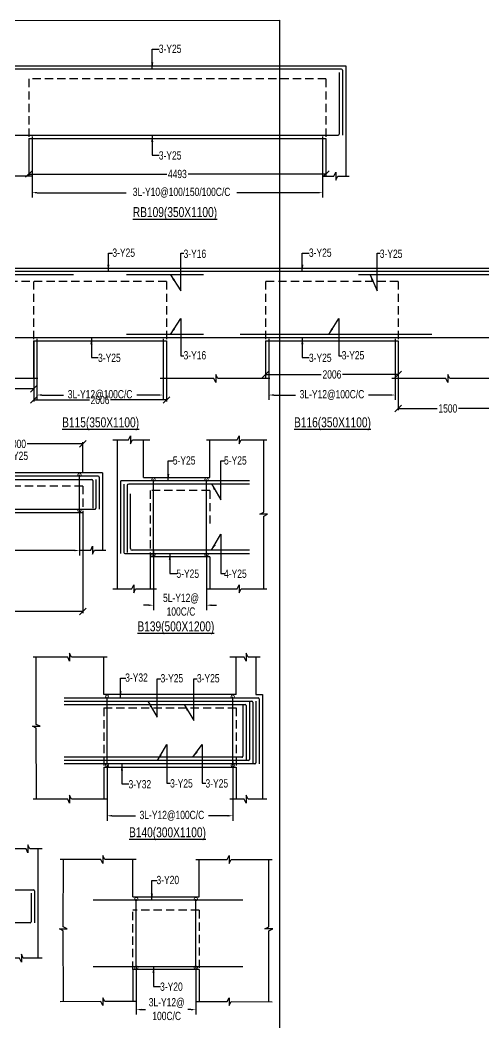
# Model space of a CAD drawing. Header units: millimetres. Extents: x 0 to 31744305, y -21599035 to 0.
# Drawn here: x 31675682 to 31682695, y -21213023 to -21197842 of the extents above; entities that cross this region are included whole.
import ezdxf

# ---------------------------------------------------------------- set-up
doc = ezdxf.new("R2010")
doc.units = ezdxf.units.MM
doc.header["$LTSCALE"] = 1000
doc.header["$MEASUREMENT"] = 0
doc.header["$PDMODE"] = 3
for name, pattern in [('CONTINOUS', [0]), ('CONTINU', [0]), ('HIDDEN', [0.375, 0.25, -0.125])]:
    doc.linetypes.add(name, pattern=pattern)
for name, color, linetype in [('-S-ARROW', 253, 'Continuous'), ('-S-MISC', 8, 'Continuous'), ('-S-STIRUP', 11, 'Continuous'), ('-STR-BEAM', 7, 'CONTINU'), ('-STR-COLUMN', 5, 'HIDDEN'), ('-STR-REINF', 3, 'Continuous'), ('-STR-RF-DIM', 8, 'CONTINOUS'), ('-STR-TEXT', 6, 'Continuous'), ('S-DIM', 7, 'Continuous'), ('SEC TEXT', 9, 'Continuous'), ('SLAB LINE', 254, 'HIDDEN')]:
    doc.layers.add(name, color=color, linetype=linetype)
doc.styles.add('BEAM-LS', font='romans.shx', dxfattribs={"width": 0.8})
doc.styles.add('SOBHA', font='swisscl.ttf')
doc.styles.add('sobha.sed', font='swisscl.ttf')
doc.dimstyles.new('S-50', dxfattribs={"dimscale": 50, "dimtxt": 2.5, "dimasz": 2, "dimexe": 0.5, "dimexo": 0.25, "dimgap": 0.25, "dimtad": 0, "dimdec": 0, "dimrnd": 0.0005, "dimzin": 0, "dimdsep": 46, "dimtxsty": 'sobha.sed', "dimblk": 'OBLIQUE', "dimcen": 0.09, "dimclrd": 8, "dimclre": 8, "dimclrt": 6, "dimadec": 0, "dimazin": 0, "dimtfac": 1, "dimtdec": 0, "dimtofl": 0, "dimtmove": 2, "dimatfit": 3, "dimfxl": 0.18, "dimtolj": 1, "dimtzin": 0, "dimlwd": -1, "dimlwe": -1, "dimarcsym": 0})
doc.dimstyles.new('S-DIM50', dxfattribs={"dimscale": 50, "dimtxt": 2.5, "dimasz": 1.5, "dimexe": 1.5, "dimexo": 1, "dimgap": 0.5, "dimtad": 0, "dimdec": 0, "dimzin": 0, "dimdsep": 46, "dimtxsty": 'SOBHA', "dimcen": 0.09, "dimclrd": 256, "dimclre": 256, "dimclrt": 6, "dimadec": 5, "dimazin": 0, "dimtfac": 1, "dimtdec": 0, "dimtofl": 0, "dimtmove": 0, "dimatfit": 3, "dimfxl": 0.18, "dimtolj": 1, "dimtzin": 0, "dimlwd": -1, "dimlwe": -1, "dimarcsym": 0})
doc.dimstyles.new('STIRUP', dxfattribs={"dimscale": 50, "dimtxt": 2.5, "dimasz": 2.2, "dimexe": 0, "dimexo": 0, "dimgap": 0.5, "dimtad": 0, "dimdec": 0, "dimzin": 0, "dimdsep": 46, "dimtxsty": 'BEAM-LS', "dimblk": 'DOTSMALL', "dimcen": 0.09, "dimclrd": 256, "dimclre": 256, "dimclrt": 256, "dimadec": 5, "dimazin": 0, "dimtfac": 1, "dimtdec": 0, "dimtofl": 0, "dimtmove": 0, "dimatfit": 3, "dimldrblk": 'DOTSMALL', "dimfxl": 0, "dimfxlon": 1, "dimtolj": 1, "dimtzin": 0, "dimlwd": -1, "dimlwe": -1, "dimarcsym": 0})

# ---------------------------------------------------------------- blocks, each defined once
blk = doc.blocks.new('*D195')
at = {"layer": '-STR-RF-DIM', "transparency": 16777216}
for p, q in [((31669179, -21205265), (31669179, -21205946)), ((31676580, -21205265), (31676580, -21205946)), ((31669254, -21205871), (31671994, -21205871)), ((31676505, -21205871), (31673667, -21205871))]:
    blk.add_line(p, q, dxfattribs=at)
for points in [[(31669254, -21205859), (31669254, -21205884), (31669179, -21205871)], [(31676505, -21205859), (31676505, -21205884), (31676580, -21205871)]]:
    blk.add_solid(points, dxfattribs=at)
at = {"layer": 'Defpoints', "color": 0, "transparency": 16777216}
for p in [(31669179, -21205265, 0), (31676580, -21205265, 0), (31676580, -21205871)]:
    blk.add_point(p, dxfattribs=at)
at = {"layer": '-STR-RF-DIM', "color": 6, "transparency": 16777216, "insert": (31672831, -21205871), "char_height": 125, "attachment_point": 5, "style": 'SOBHA'}
blk.add_mtext('\\A1;4L-Y10@100/125/100C/C', dxfattribs=at)
blk = doc.blocks.new('_DotSmall')
at = {"color": 0, "linetype": 'ByBlock', "const_width": 0.5}
blk.add_lwpolyline([(-0.0625, 0, 1), (0.0625, 0, 1)], format="xyb", close=True, dxfattribs=at)
blk = doc.blocks.new('*D197')
at = {"layer": '-S-STIRUP', "ltscale": 100, "transparency": 16777216}
blk.add_line((31676580, -21205265), (31676580, -21204728), dxfattribs=at)
at = {"layer": 'Defpoints', "color": 0, "linetype": 'CONTINU', "ltscale": 100, "transparency": 16777216}
for p in [(31676580, -21204728), (31676580, -21204728), (31676580, -21205265, 0)]:
    blk.add_point(p, dxfattribs=at)
at = {"layer": '-S-STIRUP', "linetype": 'CONTINU', "ltscale": 100, "transparency": 16777216, "xscale": 100, "yscale": 100, "zscale": 100}
for p, rotation in [((31676580, -21204728), 90), ((31676580, -21205265), 270)]:
    blk.add_blockref('_DotSmall', p, dxfattribs=dict(at, rotation=rotation))
blk = doc.blocks.new('*D231')
at = {"layer": '-STR-RF-DIM', "transparency": 16777216}
for p, q in [((31677699, -21205878), (31677699, -21206774)), ((31678500, -21205935), (31678500, -21206774)), ((31677624, -21206699), (31677549, -21206699)), ((31678575, -21206699), (31678650, -21206699))]:
    blk.add_line(p, q, dxfattribs=at)
for points in [[(31677624, -21206687), (31677624, -21206712), (31677699, -21206699)], [(31678575, -21206687), (31678575, -21206712), (31678500, -21206699)]]:
    blk.add_solid(points, dxfattribs=at)
at = {"layer": 'Defpoints', "color": 0, "transparency": 16777216}
for p in [(31677699, -21205878, 178587), (31678500, -21205935, 178587), (31678500, -21206699)]:
    blk.add_point(p, dxfattribs=at)
at = {"layer": '-STR-RF-DIM', "color": 6, "transparency": 16777216, "char_height": 125, "attachment_point": 5, "style": 'SOBHA'}
for s, insert in [('\\A1;5L-Y12@', (31678115, -21206600)), ('\\A1;100C/C', (31678115, -21206796))]:
    blk.add_mtext(s, dxfattribs=dict(at, insert=insert))
blk = doc.blocks.new('*D232')
at = {"layer": '-S-STIRUP', "ltscale": 100, "transparency": 16777216}
blk.add_line((31677699, -21205935), (31677699, -21204798), dxfattribs=at)
at = {"layer": 'Defpoints', "color": 0, "linetype": 'CONTINU', "ltscale": 100, "transparency": 16777216}
for p in [(31677699, -21204798), (31677699, -21204798), (31677699, -21205935)]:
    blk.add_point(p, dxfattribs=at)
at = {"layer": '-S-STIRUP', "linetype": 'CONTINU', "ltscale": 100, "transparency": 16777216, "xscale": 100, "yscale": 100, "zscale": 100}
for p, rotation in [((31677699, -21204798), 90), ((31677699, -21205935), 270)]:
    blk.add_blockref('_DotSmall', p, dxfattribs=dict(at, rotation=rotation))
blk = doc.blocks.new('_OBLIQUE')
at = {"color": 0, "linetype": 'ByBlock'}
blk.add_line((-0.5, -0.5), (0.5, 0.5), dxfattribs=at)
blk = doc.blocks.new('*D233')
at = {"layer": '-S-STIRUP', "ltscale": 100, "transparency": 16777216}
blk.add_line((31678500, -21205935), (31678500, -21204798), dxfattribs=at)
at = {"layer": 'Defpoints', "color": 0, "linetype": 'CONTINU', "ltscale": 100, "transparency": 16777216}
for p in [(31678500, -21204798), (31678500, -21204798), (31678500, -21205935)]:
    blk.add_point(p, dxfattribs=at)
at = {"layer": '-S-STIRUP', "linetype": 'CONTINU', "ltscale": 100, "transparency": 16777216, "xscale": 100, "yscale": 100, "zscale": 100}
for p, rotation in [((31678500, -21204798), 90), ((31678500, -21205935), 270)]:
    blk.add_blockref('_DotSmall', p, dxfattribs=dict(at, rotation=rotation))
blk = doc.blocks.new('*D234')
at = {"layer": '-STR-RF-DIM', "transparency": 16777216}
for p, q in [((31678898, -21209065), (31678898, -21209962)), ((31676997, -21209122), (31676997, -21209962)), ((31677072, -21209887), (31677425, -21209887)), ((31678823, -21209887), (31678531, -21209887))]:
    blk.add_line(p, q, dxfattribs=at)
for points in [[(31677072, -21209874), (31677072, -21209899), (31676997, -21209887)], [(31678823, -21209874), (31678823, -21209899), (31678898, -21209887)]]:
    blk.add_solid(points, dxfattribs=at)
at = {"layer": 'Defpoints', "color": 0, "transparency": 16777216}
for p in [(31678898, -21209065, 178587), (31676997, -21209122, 178587), (31676997, -21209887)]:
    blk.add_point(p, dxfattribs=at)
at = {"layer": '-STR-RF-DIM', "color": 6, "transparency": 16777216, "insert": (31677978, -21209887), "char_height": 125, "attachment_point": 5, "style": 'SOBHA'}
blk.add_mtext('\\A1;3L-Y12@100C/C', dxfattribs=at)
blk = doc.blocks.new('*D235')
at = {"layer": '-S-STIRUP', "ltscale": 100, "transparency": 16777216}
blk.add_line((31678898, -21209122), (31678898, -21208085), dxfattribs=at)
at = {"layer": 'Defpoints', "color": 0, "linetype": 'CONTINU', "ltscale": 100, "transparency": 16777216}
for p in [(31678898, -21208085), (31678898, -21208085), (31678898, -21209122)]:
    blk.add_point(p, dxfattribs=at)
at = {"layer": '-S-STIRUP', "linetype": 'CONTINU', "ltscale": 100, "transparency": 16777216, "xscale": 100, "yscale": 100, "zscale": 100}
for p, rotation in [((31678898, -21208085), 90), ((31678898, -21209122), 270)]:
    blk.add_blockref('_DotSmall', p, dxfattribs=dict(at, rotation=rotation))
blk = doc.blocks.new('*D236')
at = {"layer": '-S-STIRUP', "ltscale": 100, "transparency": 16777216}
blk.add_line((31676997, -21209122), (31676997, -21208085), dxfattribs=at)
at = {"layer": 'Defpoints', "color": 0, "linetype": 'CONTINU', "ltscale": 100, "transparency": 16777216}
for p in [(31676997, -21208085), (31676997, -21208085), (31676997, -21209122)]:
    blk.add_point(p, dxfattribs=at)
at = {"layer": '-S-STIRUP', "linetype": 'CONTINU', "ltscale": 100, "transparency": 16777216, "xscale": 100, "yscale": 100, "zscale": 100}
for p, rotation in [((31676997, -21208085), 90), ((31676997, -21209122), 270)]:
    blk.add_blockref('_DotSmall', p, dxfattribs=dict(at, rotation=rotation))
blk = doc.blocks.new('*D247')
at = {"layer": '-STR-RF-DIM', "transparency": 16777216}
for p, q in [((31677439, -21212186), (31677439, -21212896)), ((31678339, -21212186), (31678339, -21212896)), ((31677514, -21212821), (31677578, -21212821)), ((31678264, -21212821), (31678220, -21212821))]:
    blk.add_line(p, q, dxfattribs=at)
for points in [[(31677514, -21212809), (31677514, -21212834), (31677439, -21212821)], [(31678264, -21212809), (31678264, -21212834), (31678339, -21212821)]]:
    blk.add_solid(points, dxfattribs=at)
at = {"layer": 'Defpoints', "color": 0, "transparency": 16777216}
for p in [(31677439, -21212186, 178587), (31678339, -21212186, 178587), (31678339, -21212821)]:
    blk.add_point(p, dxfattribs=at)
at = {"layer": '-STR-RF-DIM', "color": 6, "transparency": 16777216, "char_height": 125, "attachment_point": 5, "style": 'SOBHA'}
for s, insert in [('\\A1;3L-Y12@', (31677899, -21212722)), ('\\A1;100C/C', (31677899, -21212918))]:
    blk.add_mtext(s, dxfattribs=dict(at, insert=insert))
blk = doc.blocks.new('*D248')
at = {"layer": '-S-STIRUP', "ltscale": 100, "transparency": 16777216}
blk.add_line((31678339, -21212186), (31678339, -21211149), dxfattribs=at)
at = {"layer": 'Defpoints', "color": 0, "linetype": 'CONTINU', "ltscale": 100, "transparency": 16777216}
for p in [(31678339, -21211149), (31678339, -21211149), (31678339, -21212186, 0)]:
    blk.add_point(p, dxfattribs=at)
at = {"layer": '-S-STIRUP', "linetype": 'CONTINU', "ltscale": 100, "transparency": 16777216, "xscale": 100, "yscale": 100, "zscale": 100}
for p, rotation in [((31678339, -21211149), 90), ((31678339, -21212186), 270)]:
    blk.add_blockref('_DotSmall', p, dxfattribs=dict(at, rotation=rotation))
blk = doc.blocks.new('*D249')
at = {"layer": '-S-STIRUP', "ltscale": 100, "transparency": 16777216}
blk.add_line((31677439, -21212186), (31677439, -21211149), dxfattribs=at)
at = {"layer": 'Defpoints', "color": 0, "linetype": 'CONTINU', "ltscale": 100, "transparency": 16777216}
for p in [(31677439, -21211149), (31677439, -21211149), (31677439, -21212186, 0)]:
    blk.add_point(p, dxfattribs=at)
at = {"layer": '-S-STIRUP', "linetype": 'CONTINU', "ltscale": 100, "transparency": 16777216, "xscale": 100, "yscale": 100, "zscale": 100}
for p, rotation in [((31677439, -21211149), 90), ((31677439, -21212186), 270)]:
    blk.add_blockref('_DotSmall', p, dxfattribs=dict(at, rotation=rotation))
blk = doc.blocks.new('*D722')
at = {"layer": '-STR-RF-DIM', "transparency": 16777216}
for p, q in [((31372, 1259), (31372, 332)), ((35765, 1259), (35765, 332)), ((31447, 407), (32796, 407)), ((35690, 407), (34468, 407))]:
    blk.add_line(p, q, dxfattribs=at)
for points in [[(31447, 420), (31447, 395), (31372, 407)], [(35690, 420), (35690, 395), (35765, 407)]]:
    blk.add_solid(points, dxfattribs=at)
at = {"layer": 'Defpoints', "color": 0, "transparency": 16777216}
for p in [(31372, 1259, 0), (35765, 1259, 0), (31372, 407)]:
    blk.add_point(p, dxfattribs=at)
at = {"layer": '-STR-RF-DIM', "color": 6, "transparency": 16777216, "insert": (33632, 407), "char_height": 125, "attachment_point": 5, "style": 'SOBHA'}
blk.add_mtext('\\A1;3L-Y10@100/150/100C/C', dxfattribs=at)
blk = doc.blocks.new('*D739')
at = {"layer": '-STR-RF-DIM', "transparency": 16777216}
for p, q in [((24195, 1378), (24195, 452)), ((26103, 1378), (26103, 452)), ((24270, 527), (24595, 527)), ((26028, 527), (25702, 527))]:
    blk.add_line(p, q, dxfattribs=at)
for points in [[(24270, 540), (24270, 515), (24195, 527)], [(26028, 540), (26028, 515), (26103, 527)]]:
    blk.add_solid(points, dxfattribs=at)
at = {"layer": 'Defpoints', "color": 0, "transparency": 16777216}
for p in [(24195, 1378, 0), (26103, 1378, 0), (24195, 527)]:
    blk.add_point(p, dxfattribs=at)
at = {"layer": '-STR-RF-DIM', "color": 6, "transparency": 16777216, "insert": (25149, 527), "char_height": 125, "attachment_point": 5, "style": 'SOBHA'}
blk.add_mtext('\\A1;3L-Y12@100C/C', dxfattribs=at)
blk = doc.blocks.new('*D742')
at = {"layer": '-STR-RF-DIM', "transparency": 16777216}
for p, q in [((27701, 1378), (27701, 452)), ((29609, 1378), (29609, 452)), ((27776, 527), (28101, 527)), ((29534, 527), (29208, 527))]:
    blk.add_line(p, q, dxfattribs=at)
for points in [[(27776, 540), (27776, 515), (27701, 527)], [(29534, 540), (29534, 515), (29609, 527)]]:
    blk.add_solid(points, dxfattribs=at)
at = {"layer": 'Defpoints', "color": 0, "transparency": 16777216}
for p in [(27701, 1378, 0), (29609, 1378, 0), (27701, 527)]:
    blk.add_point(p, dxfattribs=at)
at = {"layer": '-STR-RF-DIM', "color": 6, "transparency": 16777216, "insert": (28655, 527), "char_height": 125, "attachment_point": 5, "style": 'SOBHA'}
blk.add_mtext('\\A1;3L-Y12@100C/C', dxfattribs=at)
blk = doc.blocks.new('*D455')
at = {"color": 8, "transparency": 16777216}
for p, q in [((31674630, -21204783), (31674630, -21204233)), ((31674630, -21204258), (31675469, -21204258)), ((31676630, -21204258), (31675791, -21204258)), ((31676630, -21204683), (31676630, -21204233))]:
    blk.add_line(p, q, dxfattribs=at)
at = {"layer": 'Defpoints', "color": 0, "transparency": 16777216}
for p in [(31676630, -21204258), (31674630, -21204795, 0), (31676630, -21204695, 0)]:
    blk.add_point(p, dxfattribs=at)
at = {"color": 8, "transparency": 16777216, "xscale": 100, "yscale": 100, "zscale": 100, "rotation": 180}
blk.add_blockref('_OBLIQUE', (31674630, -21204258), dxfattribs=at)
at = {"color": 8, "transparency": 16777216, "xscale": 100, "yscale": 100, "zscale": 100}
blk.add_blockref('_OBLIQUE', (31676630, -21204258), dxfattribs=at)
at = {"color": 6, "transparency": 16777216, "insert": (31675630, -21204258), "char_height": 125, "attachment_point": 5, "style": 'sobha.sed'}
blk.add_mtext('\\A1;2000', dxfattribs=at)
blk = doc.blocks.new('*D1077')
at = {"layer": 'Defpoints', "color": 0, "transparency": 16777216}
for p in [(31675814, -21199633, 0), (31680307, -21199633, 0), (31680307, -21200172)]:
    blk.add_point(p, dxfattribs=at)
at = {"layer": 'S-DIM', "color": 8, "transparency": 16777216}
for p, q in [((31675814, -21199646), (31675814, -21200197)), ((31680307, -21199646), (31680307, -21200197)), ((31675814, -21200172), (31677899, -21200172)), ((31680307, -21200172), (31678222, -21200172))]:
    blk.add_line(p, q, dxfattribs=at)
at = {"layer": 'S-DIM', "color": 8, "transparency": 16777216, "xscale": 100, "yscale": 100, "zscale": 100, "rotation": 180}
blk.add_blockref('_OBLIQUE', (31675814, -21200172), dxfattribs=at)
at = {"layer": 'S-DIM', "color": 8, "transparency": 16777216, "xscale": 100, "yscale": 100, "zscale": 100}
blk.add_blockref('_OBLIQUE', (31680307, -21200172), dxfattribs=at)
at = {"layer": 'S-DIM', "color": 6, "transparency": 16777216, "insert": (31678060, -21200172), "char_height": 125, "attachment_point": 5, "style": 'sobha.sed'}
blk.add_mtext('\\A1;4493', dxfattribs=at)
blk = doc.blocks.new('*D1087')
at = {"layer": 'Defpoints', "color": 0, "transparency": 16777216}
for p in [(31674388, -21203284), (31675888, -21203268, 0), (31675888, -21203424)]:
    blk.add_point(p, dxfattribs=at)
at = {"layer": 'S-DIM', "color": 8, "transparency": 16777216}
for p, q in [((31674388, -21203296), (31674388, -21203449)), ((31675888, -21203280), (31675888, -21203449)), ((31674388, -21203424), (31674978, -21203424)), ((31675888, -21203424), (31675297, -21203424))]:
    blk.add_line(p, q, dxfattribs=at)
at = {"layer": 'S-DIM', "color": 8, "transparency": 16777216, "xscale": 100, "yscale": 100, "zscale": 100, "rotation": 180}
blk.add_blockref('_OBLIQUE', (31674388, -21203424), dxfattribs=at)
at = {"layer": 'S-DIM', "color": 8, "transparency": 16777216, "xscale": 100, "yscale": 100, "zscale": 100}
blk.add_blockref('_OBLIQUE', (31675888, -21203424), dxfattribs=at)
at = {"layer": 'S-DIM', "color": 6, "transparency": 16777216, "insert": (31675138, -21203424), "char_height": 125, "attachment_point": 5, "style": 'sobha.sed'}
blk.add_mtext('\\A1;1500', dxfattribs=at)
blk = doc.blocks.new('*D1088')
at = {"layer": 'Defpoints', "color": 0, "transparency": 16777216}
for p in [(31675888, -21202697, 0), (31677894, -21202697, 0), (31677894, -21203593)]:
    blk.add_point(p, dxfattribs=at)
at = {"layer": 'S-DIM', "color": 8, "transparency": 16777216}
for p, q in [((31675888, -21202709), (31675888, -21203618)), ((31677894, -21202709), (31677894, -21203618)), ((31675888, -21203593), (31676730, -21203593)), ((31677894, -21203593), (31677051, -21203593))]:
    blk.add_line(p, q, dxfattribs=at)
at = {"layer": 'S-DIM', "color": 8, "transparency": 16777216, "xscale": 100, "yscale": 100, "zscale": 100, "rotation": 180}
blk.add_blockref('_OBLIQUE', (31675888, -21203593), dxfattribs=at)
at = {"layer": 'S-DIM', "color": 8, "transparency": 16777216, "xscale": 100, "yscale": 100, "zscale": 100}
blk.add_blockref('_OBLIQUE', (31677894, -21203593), dxfattribs=at)
at = {"layer": 'S-DIM', "color": 6, "transparency": 16777216, "insert": (31676891, -21203593), "char_height": 125, "attachment_point": 5, "style": 'sobha.sed'}
blk.add_mtext('\\A1;2006', dxfattribs=at)
blk = doc.blocks.new('*D1089')
at = {"layer": 'Defpoints', "color": 0, "transparency": 16777216}
for p in [(31679394, -21202697, 0), (31681400, -21202697, 0), (31681400, -21203207)]:
    blk.add_point(p, dxfattribs=at)
at = {"layer": 'S-DIM', "color": 8, "transparency": 16777216}
for p, q in [((31679394, -21202709), (31679394, -21203232)), ((31681400, -21202709), (31681400, -21203232)), ((31679394, -21203207), (31680236, -21203207)), ((31681400, -21203207), (31680557, -21203207))]:
    blk.add_line(p, q, dxfattribs=at)
at = {"layer": 'S-DIM', "color": 8, "transparency": 16777216, "xscale": 100, "yscale": 100, "zscale": 100, "rotation": 180}
blk.add_blockref('_OBLIQUE', (31679394, -21203207), dxfattribs=at)
at = {"layer": 'S-DIM', "color": 8, "transparency": 16777216, "xscale": 100, "yscale": 100, "zscale": 100}
blk.add_blockref('_OBLIQUE', (31681400, -21203207), dxfattribs=at)
at = {"layer": 'S-DIM', "color": 6, "transparency": 16777216, "insert": (31680397, -21203207), "char_height": 125, "attachment_point": 5, "style": 'sobha.sed'}
blk.add_mtext('\\A1;2006', dxfattribs=at)
blk = doc.blocks.new('*D1092')
at = {"layer": 'Defpoints', "color": 0, "transparency": 16777216}
for p in [(31681400, -21203268, 0), (31682900, -21203283), (31682900, -21203722)]:
    blk.add_point(p, dxfattribs=at)
at = {"layer": 'S-DIM', "color": 8, "transparency": 16777216}
for p, q in [((31681400, -21203280), (31681400, -21203747)), ((31682900, -21203296), (31682900, -21203747)), ((31681400, -21203722), (31681990, -21203722)), ((31682900, -21203722), (31682309, -21203722))]:
    blk.add_line(p, q, dxfattribs=at)
at = {"layer": 'S-DIM', "color": 8, "transparency": 16777216, "xscale": 100, "yscale": 100, "zscale": 100, "rotation": 180}
blk.add_blockref('_OBLIQUE', (31681400, -21203722), dxfattribs=at)
at = {"layer": 'S-DIM', "color": 8, "transparency": 16777216, "xscale": 100, "yscale": 100, "zscale": 100}
blk.add_blockref('_OBLIQUE', (31682900, -21203722), dxfattribs=at)
at = {"layer": 'S-DIM', "color": 6, "transparency": 16777216, "insert": (31682150, -21203722), "char_height": 125, "attachment_point": 5, "style": 'sobha.sed'}
blk.add_mtext('\\A1;1500', dxfattribs=at)
blk = doc.blocks.new('*D1113')
at = {"layer": 'Defpoints', "color": 0, "transparency": 16777216}
for p in [(31668979, -21205295, 0), (31676630, -21205295, 0), (31676630, -21206795)]:
    blk.add_point(p, dxfattribs=at)
at = {"layer": 'S-DIM', "color": 8, "transparency": 16777216}
for p, q in [((31668979, -21205308), (31668979, -21206820)), ((31676630, -21205308), (31676630, -21206820)), ((31668979, -21206795), (31672655, -21206795)), ((31676630, -21206795), (31672954, -21206795))]:
    blk.add_line(p, q, dxfattribs=at)
at = {"layer": 'S-DIM', "color": 8, "transparency": 16777216, "xscale": 100, "yscale": 100, "zscale": 100, "rotation": 180}
blk.add_blockref('_OBLIQUE', (31668979, -21206795), dxfattribs=at)
at = {"layer": 'S-DIM', "color": 8, "transparency": 16777216, "xscale": 100, "yscale": 100, "zscale": 100}
blk.add_blockref('_OBLIQUE', (31676630, -21206795), dxfattribs=at)
at = {"layer": 'S-DIM', "color": 6, "transparency": 16777216, "insert": (31672805, -21206795), "char_height": 125, "attachment_point": 5, "style": 'sobha.sed'}
blk.add_mtext('\\A1;7651', dxfattribs=at)
blk = doc.blocks.new('A$C98a31b08')
at = {"layer": '-S-MISC', "linetype": 'ByBlock', "ltscale": 1000, "elevation": 0}
for points in [[(31384.4, 657.5), (30351.7, 657.9), (30321.8, 717.6), (30321.8, 597.4), (30291.9, 657.9), (29225.9, 657.5)], [(35764.8, 657.5), (35934.6, 657.5), (35964.4, 717.1), (35964.4, 597), (35994.3, 657.5), (36164.3, 657.5)]]:
    blk.add_lwpolyline(points, dxfattribs=at)
at = {"layer": '-STR-BEAM'}
for p, q in [((1312.8, 2328.4, 0), (36114.8, 2328.4, 0)), ((31321.8, 1228.4, 0), (35814.8, 1228.4, 0))]:
    blk.add_line(p, q, dxfattribs=at)
at = {"layer": '-STR-COLUMN', "linetype": 'Continuous', "ltscale": 10}
for p, q in [((36114.8, 2328.4, 0), (36114.8, 657.5, 0)), ((31321.8, 1228.4, 0), (31321.8, 657.5, 0)), ((35814.8, 1228.4, 0), (35814.8, 657.5, 0))]:
    blk.add_line(p, q, dxfattribs=at)
at = {"layer": '-STR-REINF', "ltscale": 10}
for p, q in [((36049.8, 2278.4, 0), (712.8, 2278.4, 0)), ((36014.8, 2228.4, 0), (36014.8, 1293.4, 0)), ((36064.8, 2263.4, 0), (36064.8, 1277.7, 0)), ((712.8, 1278.4, 0), (35999.8, 1278.4, 0))]:
    blk.add_line(p, q, dxfattribs=at)
for centre, start, end in [((36049.8, 2263.4, 0), 0, 90), ((35999.8, 1293.4, 0), 270, 0)]:
    blk.add_arc(centre, 15, start, end, dxfattribs=at)
at = {"layer": 'SLAB LINE', "color": 8, "linetype": 'HIDDEN', "ltscale": 0.5}
for p, q in [((35814.8, 2128.4, 0), (31321.8, 2128.4, 0)), ((31321.8, 2128.4, 0), (31321.8, 1228.4, 0)), ((35814.8, 2128.4, 0), (35814.8, 1228.4, 0))]:
    blk.add_line(p, q, dxfattribs=at)
at = {"layer": '-STR-TEXT', "color": 6, "style": 'SOBHA'}
for p in [(33287.9, 2523.2, 0), (33287.9, 908.4, 0)]:
    blk.add_text('3-Y25', height=125, dxfattribs=at).set_placement(p)
at = {"layer": 'SEC TEXT', "color": 4, "linetype": 'ByBlock', "style": 'sobha.sed'}
blk.add_text('%%URB109(350X1100)', height=150, rotation=359.98928, dxfattribs=at).set_placement((32895, 38.5, 0))
at = {"layer": '-STR-RF-DIM'}
dim = blk.add_linear_dim(base=(31371.8, 407.4, 0), p1=(35764.8, 1258.7, 0), p2=(31371.8, 1258.7, 0), angle=180, text='3L-Y10@100/150/100C/C', dimstyle='S-DIM50', override={"dimscale": 1, "dimtxt": 125, "dimasz": 75, "dimexe": 75, "dimexo": 0, "dimgap": 25, "dimsah": 1, "dimcen": 4.5, "dimfxl": 75}, dxfattribs=at)
dim.commit()
dim.dimension.update_dxf_attribs({"geometry": '*D722', "text_midpoint": (33632.3, 407.4, 0), "dimtype": 128})
at = {"layer": '-S-ARROW'}
for points in [[(33187.9, 2278.4, 0), (33187.9, 2578.4, 0), (33291.3, 2578.4, 0)], [(33187.9, 1275.7, 0), (33187.9, 975.7, 0), (33291.3, 975.7, 0)]]:
    blk.add_leader(points, dimstyle='S-50', override={"dimasz": 2, "dimgap": 0.1, "dimtad": 0}, dxfattribs=at)
blk = doc.blocks.new('A$C15e93353')
at = {"layer": '-S-MISC', "linetype": 'ByBlock', "ltscale": 1000, "elevation": 0}
for points in [[(24207.1, 777.1), (23424.4, 777.6), (23394.6, 837.2), (23394.6, 717), (23364.7, 777.6), (22548.7, 777.1)], [(27713.1, 777.1), (26930.4, 777.6), (26900.6, 837.2), (26900.6, 717), (26870.7, 777.6), (26054.7, 777.1)], [(31219.1, 777.1), (30436.4, 777.6), (30406.6, 837.2), (30406.6, 717), (30376.7, 777.6), (29560.7, 777.1)]]:
    blk.add_lwpolyline(points, dxfattribs=at)
at = {"layer": '-STR-BEAM'}
for p, q in [((62.6, 2448), (39340.5, 2448, 0)), ((24144.6, 1348, 0), (26150.6, 1348, 0)), ((27650.6, 1348, 0), (29656.6, 1348, 0))]:
    blk.add_line(p, q, dxfattribs=at)
at = {"layer": '-STR-COLUMN', "linetype": 'Continuous', "ltscale": 10}
for p, q in [((24144.6, 1348, 0), (24144.6, 777.1, 0)), ((26150.6, 1348, 0), (26150.6, 777.1, 0)), ((27650.6, 1348, 0), (27650.6, 777.1, 0)), ((29656.6, 1348, 0), (29656.6, 777.1, 0))]:
    blk.add_line(p, q, dxfattribs=at)
at = {"layer": '-STR-REINF', "ltscale": 10}
for p, q in [((38687.6, 2398, 0), (127.6, 2398, 0)), ((24744.6, 2348, 0), (18238.6, 2348, 0)), ((26712.8, 2348, 0), (25550.6, 2348, 0)), ((32056.6, 2348, 0), (29056.6, 2348, 0)), ((177.6, 1398, 0), (38687.6, 1398, 0)), ((26712.8, 1445.3, 0), (25550.6, 1445.3, 0)), ((30165.5, 1445.3, 0), (27265.5, 1445.3, 0))]:
    blk.add_line(p, q, dxfattribs=at)
at = {"layer": 'SLAB LINE', "color": 8, "linetype": 'HIDDEN', "ltscale": 0.5}
for p, q in [((26150.6, 2248, 0), (20638.6, 2248, 0)), ((24144.6, 2248, 0), (24144.6, 1348, 0)), ((26150.6, 2248, 0), (26150.6, 1348, 0)), ((29656.6, 2248, 0), (27650.6, 2248, 0)), ((27650.6, 2248, 0), (27650.6, 1348, 0)), ((29656.6, 2248, 0), (29656.6, 1348, 0))]:
    blk.add_line(p, q, dxfattribs=at)
at = {"layer": '-STR-TEXT', "color": 6, "style": 'SOBHA'}
for s, p in [('3-Y25', (25334.8, 2619.8, 0)), ('3-Y25', (28306.6, 2619.8, 0)), ('3-Y16', (26411, 2603.4, 0)), ('3-Y25', (29378.1, 2603.4, 0)), ('3-Y25', (25118.3, 1028, 0)), ('3-Y16', (26411, 1066.8, 0)), ('3-Y25', (28306.6, 1028, 0)), ('3-Y25', (28801.5, 1066.8, 0))]:
    blk.add_text(s, height=125, dxfattribs=at).set_placement(p)
at = {"layer": 'SEC TEXT', "color": 4, "linetype": 'ByBlock', "style": 'sobha.sed'}
for s, p in [('%%UB115(350X1100)', (24575.3, 39.4, 0)), ('%%UB116(350X1100)', (28081.3, 39.4, 0))]:
    blk.add_text(s, height=150, rotation=359.98928, dxfattribs=at).set_placement(p)
at = {"layer": '-STR-RF-DIM'}
for base, p1, p2, picture, middle in [((24194.6, 527.1, 0), (26102.6, 1378.3, 0), (24194.6, 1378.3, 0), '*D739', (25148.6, 527.1, 0)), ((27700.6, 527.1, 0), (29608.6, 1378.3, 0), (27700.6, 1378.3, 0), '*D742', (28654.6, 527.1, 0))]:
    dim = blk.add_linear_dim(base=base, p1=p1, p2=p2, angle=180, text='3L-Y12@100C/C', dimstyle='S-DIM50', override={"dimscale": 1, "dimtxt": 125, "dimasz": 75, "dimexe": 75, "dimexo": 0, "dimgap": 25, "dimsah": 1, "dimcen": 4.5, "dimfxl": 75}, dxfattribs=at)
    dim.commit()
    dim.dimension.update_dxf_attribs({"geometry": picture, "text_midpoint": middle, "dimtype": 128})
at = {"layer": '-S-ARROW'}
for points, override in [([(25273.7, 2398, 0), (25273.7, 2675, 0), (25338.1, 2675, 0)], {"dimasz": 2, "dimgap": 0.1, "dimtad": 0}), ([(26214.5, 2348, 0), (26368.6, 2105.5, 0), (26368.6, 2675, 0), (26416.5, 2675, 0)], {"dimgap": 0.1}), ([(28206.5, 2398, 0), (28206.5, 2675, 0), (28309.9, 2675, 0)], {"dimasz": 2, "dimgap": 0.1, "dimtad": 0}), ([(29230, 2347.7, 0), (29335.7, 2105.5, 0), (29335.7, 2675, 0), (29383.6, 2675, 0)], {"dimgap": 0.1}), ([(26214.5, 1445.3, 0), (26368.6, 1687.8, 0), (26368.6, 1118.3, 0), (26416.5, 1118.3, 0)], {"dimgap": 0.1}), ([(28605, 1445.3, 0), (28759.1, 1687.8, 0), (28759.1, 1118.3, 0), (28807, 1118.3, 0)], {"dimgap": 0.1}), ([(25018.2, 1395.3, 0), (25018.2, 1095.3, 0), (25121.6, 1095.3, 0)], {"dimasz": 2, "dimgap": 0.1, "dimtad": 0}), ([(28206.5, 1395.3, 0), (28206.5, 1095.3, 0), (28309.9, 1095.3, 0)], {"dimasz": 2, "dimgap": 0.1, "dimtad": 0})]:
    blk.add_leader(points, dimstyle='S-50', override=override, dxfattribs=at)

msp = doc.modelspace()

# ---------------------------------------------------------------- linework, layer by layer
at = {"layer": '-S-MISC', "linetype": 'ByBlock', "ltscale": 1000, "elevation": 0}
for points in [[(31677087, -21204196.6), (31677323.2, -21204196.6), (31677353.1, -21204137), (31677353.1, -21204257.1), (31677382.9, -21204196.6), (31677645.5, -21204196.6)], [(31678499.7, -21204196.6), (31678963.7, -21204196.6), (31678993.6, -21204137), (31678993.6, -21204257.1), (31679023.4, -21204196.6), (31679415, -21204196.9)], [(31679365, -21206449.4), (31679365.8, -21205352.9), (31679425.4, -21205323), (31679305.3, -21205323), (31679365.8, -21205293.2), (31679365.3, -21204196.6)], [(31676580, -21205866.4), (31676749.8, -21205866.4), (31676779.6, -21205806.7), (31676779.6, -21205926.9), (31676809.5, -21205866.4), (31676979.5, -21205866.4)], [(31677087, -21206449.4), (31677369.7, -21206449.4), (31677399.6, -21206389.7), (31677399.6, -21206509.9), (31677429.4, -21206449.4), (31677745.4, -21206449.4)], [(31678499.7, -21206449.4), (31678963.7, -21206449.4), (31678993.6, -21206389.7), (31678993.6, -21206509.9), (31679023.4, -21206449.4), (31679415, -21206449.6)], [(31675928, -21209636.5), (31675927.3, -21208562.6), (31675867.6, -21208532.8), (31675987.8, -21208532.8), (31675927.3, -21208502.9), (31675927.8, -21207483.7)], [(31676998, -21207483.7), (31676461.7, -21207483.7), (31676431.8, -21207424.1), (31676431.8, -21207544.2), (31676402, -21207483.7), (31675878, -21207484)], [(31679311.2, -21207483.7), (31679128.5, -21207483.7), (31679098.6, -21207424.1), (31679098.6, -21207544.2), (31679068.8, -21207483.7), (31678852.1, -21207483.7)], [(31676996.4, -21209636.5), (31676461.7, -21209636.5), (31676431.8, -21209576.8), (31676431.8, -21209697), (31676402, -21209636.5), (31675878, -21209636.7)], [(31679411.3, -21209636.5), (31679128.5, -21209636.5), (31679098.7, -21209576.8), (31679098.7, -21209697), (31679068.8, -21209636.5), (31678852.1, -21209636.5)], [(31676014.4, -21210388.5), (31675831.7, -21210388.5), (31675801.8, -21210328.9), (31675801.8, -21210449), (31675772, -21210388.5), (31675580.3, -21210388.5)], [(31676336.8, -21212700.8), (31676336, -21211626.9), (31676276.4, -21211597.1), (31676396.5, -21211597.1), (31676336, -21211567.2), (31676336.5, -21210548)], [(31677439.2, -21210548), (31676962.7, -21210548), (31676932.8, -21210488.4), (31676932.8, -21210608.5), (31676902.9, -21210548), (31676286.8, -21210548.3)], [(31678339.2, -21210548), (31678815.6, -21210548), (31678845.5, -21210488.4), (31678845.5, -21210608.5), (31678875.4, -21210548), (31679491.5, -21210548.3)], [(31679441.5, -21212700.8), (31679442.3, -21211626.9), (31679501.9, -21211597.1), (31679381.8, -21211597.1), (31679442.3, -21211567.2), (31679441.8, -21210548)], [(31676013.7, -21212041.3), (31675731, -21212041.3), (31675701.2, -21211981.6), (31675701.2, -21212101.8), (31675671.3, -21212041.3), (31675454.6, -21212041.3)], [(31677437.6, -21212700.8), (31676962.7, -21212700.8), (31676932.8, -21212641.1), (31676932.8, -21212761.3), (31676902.9, -21212700.8), (31676286.8, -21212701)], [(31678340.7, -21212700.8), (31678815.6, -21212700.8), (31678845.5, -21212641.1), (31678845.5, -21212761.3), (31678875.4, -21212700.8), (31679491.5, -21212701)]]:
    msp.add_lwpolyline(points, dxfattribs=at)
at = {"layer": '-STR-BEAM'}
for p, q in [((31676930, -21204695.5, 0), (31662679.4, -21204695.5, 0)), ((31677549.6, -21204764.8, 0), (31678549.7, -21204764.8, 0)), ((31678948, -21208051.9, 0), (31676948, -21208051.9, 0)), ((31677389.2, -21211116.2, 0), (31678389.2, -21211116.2, 0))]:
    msp.add_line(p, q, dxfattribs=at)
at = {"layer": '-STR-BEAM', "elevation": 0}
msp.add_lwpolyline([(31679606.4, -21226541.6), (31644306.4, -21226541.6), (31644306.4, -21197875), (31679606.4, -21197841.6)], close=True, dxfattribs=at)
for points in [[(31668979.4, -21205295.5), (31676630, -21205295.5)], [(31678549.7, -21205964.8), (31677649.6, -21205964.8)], [(31676948, -21209151.9), (31678948, -21209151.9)], [(31678389.2, -21212216.2), (31677389.2, -21212216.2)]]:
    msp.add_lwpolyline(points, dxfattribs=at)
at = {"layer": '-STR-COLUMN', "linetype": 'Continuous', "ltscale": 10}
for p, q in [((31677149.5, -21204196.6, 0), (31677149.5, -21206449.4, 0)), ((31677549.6, -21204764.8, 0), (31677549.6, -21204196.6, 0)), ((31678549.7, -21204764.8, 0), (31678549.7, -21204196.6, 0)), ((31676930, -21204695.5, 0), (31676930, -21205866.4, 0)), ((31676630, -21205295.5, 0), (31676630, -21205866.4, 0)), ((31677649.6, -21205964.8, 0), (31677649.6, -21206449.4, 0)), ((31678549.7, -21205964.8, 0), (31678549.7, -21206449.4, 0)), ((31676948, -21208051.9, 0), (31676948, -21207483.7, 0)), ((31678948, -21208051.9, 0), (31678948, -21207483.7, 0)), ((31679248, -21207483.7, 0), (31679248, -21208051.9, 0)), ((31679248, -21208051.9, 0), (31679348.7, -21208051.9, 0)), ((31679348.7, -21208051.9, 0), (31679348.7, -21209636.5, 0)), ((31676948, -21209151.9, 0), (31676948, -21209636.5, 0)), ((31678948, -21209151.9, 0), (31678948, -21209636.5, 0)), ((31675951.2, -21210388.5, 0), (31675951.2, -21210956.7, 0)), ((31677389.2, -21211116.2, 0), (31677389.2, -21210548, 0)), ((31678389.2, -21211116.2, 0), (31678389.2, -21210548, 0)), ((31675951.2, -21210956.7, 0), (31675951.2, -21212041.3, 0)), ((31677389.2, -21212216.2, 0), (31677389.2, -21212700.8, 0)), ((31678389.2, -21212216.2, 0), (31678389.2, -21212700.8, 0))]:
    msp.add_line(p, q, dxfattribs=at)
at = {"layer": '-STR-REINF', "ltscale": 10}
for p, q in [((31676865, -21204745.5, 0), (31657944.4, -21204745.5, 0)), ((31674630, -21204795.5, 0), (31676765, -21204795.5, 0)), ((31676780, -21204810.5, 0), (31676780, -21205230.5, 0)), ((31676830, -21204795.5, 0), (31676830, -21205230.5, 0)), ((31676880, -21204760.5, 0), (31676880, -21205246.1, 0)), ((31677199.5, -21204829.8, 0), (31677199.5, -21205915.5, 0)), ((31679149.7, -21204814.8, 0), (31677214.5, -21204814.8, 0)), ((31677249.5, -21204864.8, 0), (31677249.5, -21205899.8, 0)), ((31677299.5, -21204889.8, 0), (31677299.5, -21205899.8, 0)), ((31679149.7, -21204864.8, 0), (31677324.5, -21204864.8, 0)), ((31677349.5, -21205842.5, 0), (31677349.5, -21205014.5, 0)), ((31657994.4, -21205245.5, 0), (31676815, -21205245.5, 0)), ((31679149.7, -21205867.5, 0), (31677374.5, -21205867.5, 0)), ((31677264.5, -21205914.8, 0), (31679149.7, -21205914.8, 0)), ((31676348, -21208101.9, 0), (31679283.7, -21208101.9, 0)), ((31676348, -21208151.9, 0), (31679183.7, -21208151.9, 0)), ((31679148.7, -21208166.9, 0), (31679148.7, -21209036.9, 0)), ((31679198.7, -21208166.9, 0), (31679198.7, -21209086.9, 0)), ((31679248.7, -21208151.9, 0), (31679248.7, -21209086.9, 0)), ((31679298.7, -21208116.9, 0), (31679298.7, -21209102.6, 0)), ((31676348, -21208201.9, 0), (31679083.7, -21208201.9, 0)), ((31679048.7, -21208216.9, 0), (31679048.7, -21208986.9, 0)), ((31679098.7, -21208216.9, 0), (31679098.7, -21209036.9, 0)), ((31679033.7, -21209001.9, 0), (31676348, -21209001.9, 0)), ((31679133.7, -21209051.9, 0), (31676348, -21209051.9, 0)), ((31679233.7, -21209101.9, 0), (31676348, -21209101.9, 0)), ((31674016.1, -21211006.7, 0), (31675886.2, -21211006.7, 0)), ((31675851.2, -21211056.7, 0), (31675851.2, -21211491.7, 0)), ((31675901.2, -21211021.7, 0), (31675901.2, -21211507.4, 0)), ((31679049.5, -21211166.2, 0), (31676789.2, -21211166.2, 0)), ((31675836.2, -21211506.7, 0), (31674066.1, -21211506.7, 0)), ((31676789.2, -21212166.2, 0), (31679049.5, -21212166.2, 0))]:
    msp.add_line(p, q, dxfattribs=at)
at = {"layer": '-STR-REINF', "ltscale": 10, "extrusion": (1.84052e-09, -7.01201e-08, 1)}
msp.add_arc((31676765, -21204810.5, 1.5), 15, 0, 90, dxfattribs=at)
at = {"layer": '-STR-REINF', "ltscale": 10}
for centre, start, end in [((31676865, -21204760.5, 0), 0, 90), ((31677214.5, -21204829.8, 0), 90, 180), ((31676815, -21205230.5, 0), 270, 0), ((31677264.5, -21205899.8, 0), 180, 270), ((31679283.7, -21208116.9, 0), 0, 90), ((31679133.7, -21209036.9, 0), 270, 0), ((31679233.7, -21209086.9, 0), 270, 0), ((31675886.2, -21211021.7, 0), 0, 90), ((31675836.2, -21211491.7, 0), 270, 0)]:
    msp.add_arc(centre, 15, start, end, dxfattribs=at)
at = {"layer": '-STR-REINF', "ltscale": 10, "extrusion": (1.60887e-08, 0, 1)}
for centre, start, end in [((31677324.5, -21204889.8, 0.5), 90, 180), ((31677374.5, -21205842.5, 0.5), 180, 270)]:
    msp.add_arc(centre, 25, start, end, dxfattribs=at)
at = {"layer": '-STR-REINF', "ltscale": 10, "extrusion": (-1.23712e-08, 0, 1)}
msp.add_arc((31679183.7, -21208166.9, -0.4), 15, 0, 90, dxfattribs=at)
at = {"layer": '-STR-REINF', "ltscale": 10, "extrusion": (-1.23712e-08, -6.53907e-08, 1)}
msp.add_arc((31679083.7, -21208216.9, 1), 15, 0, 90, dxfattribs=at)
at = {"layer": '-STR-REINF', "ltscale": 10, "extrusion": (-1.6418e-09, 3.98724e-09, 1)}
msp.add_arc((31679033.7, -21208986.9, -0.1), 15, 270, 0, dxfattribs=at)
at = {"layer": 'SLAB LINE', "color": 8, "linetype": 'HIDDEN', "ltscale": 0.5}
for p, q in [((31676630, -21204895.5, 0), (31669129.2, -21204895.5, 0)), ((31676630, -21204895.5, 0), (31676630, -21205295.5, 0)), ((31678549.5, -21204964.8, 0), (31677649.6, -21204964.8, 0)), ((31677649.6, -21204964.8, 0), (31677649.6, -21205964.8, 0)), ((31678549.5, -21204964.8, 0), (31678549.5, -21205514.8, 0)), ((31676948, -21208251.9, 0), (31678948, -21208251.9, 0)), ((31676948, -21208251.9, 0), (31676948, -21209151.9, 0)), ((31678948, -21208251.9, 0), (31678948, -21209151.9, 0)), ((31678389, -21211316.2, 0), (31677389.2, -21211316.2, 0)), ((31677389.2, -21212216.2, 0), (31677389.2, -21211316.2, 0)), ((31678389, -21211316.2, 0), (31678389, -21212216.2, 0))]:
    msp.add_line(p, q, dxfattribs=at)

# ---------------------------------------------------------------- block references
at = {"color": 1}
for name, p in [('A$C98a31b08', (31644492, -21200861.8, 0)), ('A$C15e93353', (31651743, -21204044.9))]:
    msp.add_blockref(name, p, dxfattribs=at)

# ---------------------------------------------------------------- texts
at = {"layer": '-STR-TEXT', "color": 6, "style": 'SOBHA'}
for s, p in [('3-Y25', (31675460.6, -21204500.8, 0)), ('5-Y25', (31677991.7, -21204570, 0)), ('5-Y25', (31678766.1, -21204570.2, 0)), ('5-Y25', (31678046.4, -21206284.8, 0)), ('4-Y25', (31678766.1, -21206285.1, 0)), ('3-Y32', (31677271.2, -21207857.1, 0)), ('3-Y25', (31677806.2, -21207867.9, -178586.6)), ('3-Y25', (31678356.2, -21207867.9, -178586.6)), ('3-Y32', (31677321.9, -21209471.9, 0)), ('3-Y25', (31677951, -21209459.1, -178586.6)), ('3-Y25', (31678485.5, -21209459.1, -178586.6)), ('3-Y20', (31677744.7, -21210921.4, 0)), ('3-Y20', (31677799.4, -21212536.2, 0))]:
    msp.add_text(s, height=125, dxfattribs=at).set_placement(p)
at = {"layer": 'SEC TEXT', "color": 4, "linetype": 'ByBlock', "style": 'sobha.sed'}
for s, rotation, p in [('%%UB139(500X1200)', 359.98928, (31677456, -21207094.5, 0)), ('%%UB140(300X1100)', 0.01072, (31677329.5, -21210211.8, 0))]:
    msp.add_text(s, height=150, rotation=rotation, dxfattribs=at).set_placement(p)

# ---------------------------------------------------------------- dimensions: what is measured, and where the dimension line sits
at = {"layer": '-S-STIRUP', "linetype": 'CONTINU', "ltscale": 100}
for base, p1, p2, picture, middle in [((31676580, -21204728.5, 0), (31676580, -21205265.2, 0), (31676580, -21204728.5, 0), '*D197', (31676580, -21204996.8, 0)), ((31677699.4, -21204797.8, 178586.6), (31677699.4, -21205934.5, 178586.6), (31677699.4, -21204797.8, 178586.6), '*D232', (31677699.4, -21205366.2, 178586.6)), ((31678499.7, -21204797.8, 178586.6), (31678499.7, -21205934.5, 178586.6), (31678499.7, -21204797.8, 178586.6), '*D233', (31678499.7, -21205366.2, 178586.6)), ((31676997.1, -21208084.9, 178586.6), (31676997.1, -21209121.6, 178586.6), (31676997.1, -21208084.9, 178586.6), '*D236', (31676997.1, -21208603.3, 178586.6)), ((31678898.1, -21208084.9, 178586.6), (31678898.1, -21209121.6, 178586.6), (31678898.1, -21208084.9, 178586.6), '*D235', (31678898.1, -21208603.3, 178586.6)), ((31677439.2, -21211149.2, 178586.6), (31677439.2, -21212185.9, 178586.6), (31677439.2, -21211149.2, 178586.6), '*D249', (31677439.2, -21211667.6, 178586.6)), ((31678339.2, -21211149.2, 178586.6), (31678339.2, -21212185.9, 178586.6), (31678339.2, -21211149.2, 178586.6), '*D248', (31678339.2, -21211667.6, 178586.6))]:
    dim = msp.add_linear_dim(base=base, p1=p1, p2=p2, angle=90, text=' ', dimstyle='STIRUP', override={"dimasz": 2}, dxfattribs=at)
    dim.commit()
    dim.dimension.update_dxf_attribs({"geometry": picture, "text_midpoint": middle})
at = {"layer": '-STR-RF-DIM'}
for base, p1, p2, text, picture, middle in [((31676580, -21205871, 0), (31669179.4, -21205265.2, 0), (31676580, -21205265.2, 0), '4L-Y10@100/125/100C/C', '*D195', (31672830.7, -21205871, 0)), ((31678499.7, -21206699.5, 0), (31677699.4, -21205877.6, 178586.6), (31678499.7, -21205934.5, 178586.6), '5L-Y12@\\X100C/C', '*D231', (31678114.7, -21206699.5, 0)), ((31678339.2, -21212821.4, 0), (31677439.2, -21212185.9, 178586.6), (31678339.2, -21212185.9, 178586.6), '3L-Y12@\\X100C/C', '*D247', (31677899.2, -21212821.4, 0))]:
    dim = msp.add_linear_dim(base=base, p1=p1, p2=p2, text=text, dimstyle='S-DIM50', override={"dimscale": 1, "dimtxt": 125, "dimasz": 75, "dimexe": 75, "dimexo": 0, "dimgap": 25, "dimsah": 1, "dimcen": 4.5, "dimfxl": 75}, dxfattribs=at)
    dim.commit()
    dim.dimension.update_dxf_attribs({"geometry": picture, "text_midpoint": middle, "dimtype": 160})
dim = msp.add_linear_dim(base=(31676997.1, -21209886.5, 0), p1=(31678898.1, -21209064.7, 178586.6), p2=(31676997.1, -21209121.6, 178586.6), angle=180, text='3L-Y12@100C/C', dimstyle='S-DIM50', override={"dimscale": 1, "dimtxt": 125, "dimasz": 75, "dimexe": 75, "dimexo": 0, "dimgap": 25, "dimsah": 1, "dimcen": 4.5, "dimfxl": 75}, dxfattribs=at)
dim.commit()
dim.dimension.update_dxf_attribs({"geometry": '*D234', "text_midpoint": (31677978.1, -21209886.5, 0), "dimtype": 160})
at = {"color": 1}
dim = msp.add_linear_dim(base=(31676630, -21204258.5, 0), p1=(31674630, -21204795.5, 0), p2=(31676630, -21204695.5, 0), angle=0, dimstyle='S-50', override={"dimclrd": 8}, dxfattribs=at)
dim.commit()
dim.dimension.update_dxf_attribs({"geometry": '*D455', "text_midpoint": (31675630, -21204258.5, 0)})
at = {"layer": 'S-DIM', "color": 1}
for base, p1, p2, picture, middle in [((31680306.8, -21200172.2), (31675813.8, -21199633.4, 0), (31680306.8, -21199633.4, 0), '*D1077', (31678060.3, -21200172.2)), ((31677893.6, -21203592.9), (31675887.6, -21202696.9, 0), (31677893.6, -21202696.9, 0), '*D1088', (31676890.6, -21203592.9)), ((31681399.6, -21203207), (31679393.6, -21202696.9, 0), (31681399.6, -21202696.9, 0), '*D1089', (31680396.6, -21203207)), ((31675887.6, -21203424.1), (31674387.6, -21203283.6), (31675887.6, -21203267.8, 0), '*D1087', (31675137.6, -21203424.1)), ((31682899.6, -21203721.9), (31681399.6, -21203267.8, 0), (31682899.6, -21203283.1), '*D1092', (31682149.6, -21203721.9)), ((31676630, -21206795.1), (31668979.4, -21205295.5, 0), (31676630, -21205295.5, 0), '*D1113', (31672804.7, -21206795.1))]:
    dim = msp.add_linear_dim(base=base, p1=p1, p2=p2, dimstyle='S-50', dxfattribs=at)
    dim.commit()
    dim.dimension.update_dxf_attribs({"geometry": picture, "text_midpoint": middle})

# ---------------------------------------------------------------- leaders
at = {"layer": '-S-ARROW'}
for points, override in [([(31677921.8, -21204814.8, 0), (31677921.8, -21204514.8, 0), (31678004.1, -21204514.8, 0)], {"dimasz": 2, "dimgap": 0.1, "dimtad": 0}), ([(31678576.7, -21204864.3, 0), (31678718.9, -21205106.5, 0), (31678718.9, -21204515, 0), (31678778.4, -21204515, 0)], {"dimgap": 0.1}), ([(31678576.7, -21205868, 0), (31678718.9, -21205625.8, 0), (31678718.9, -21206217.3, 0), (31678778.4, -21206217.3, 0)], {"dimgap": 0.1}), ([(31677946.3, -21205917.5, 0), (31677946.3, -21206217.5, 0), (31678049.8, -21206217.5, 0)], {"dimasz": 2, "dimgap": 0.1, "dimtad": 0}), ([(31677201.2, -21208101.9, 0), (31677201.2, -21207801.9, 0), (31677283.6, -21207801.9, 0)], {"dimasz": 2, "dimgap": 0.1, "dimtad": 0}), ([(31677614.9, -21208152.7, -178586.6), (31677757.1, -21208395, -178586.6), (31677757.1, -21207812.7, -178586.6), (31677810.1, -21207812.7, -178586.6)], {"dimgap": 0.1}), ([(31678164.9, -21208202.7, -178586.6), (31678307.1, -21208445, -178586.6), (31678307.1, -21207812.7, -178586.6), (31678360.1, -21207812.7, -178586.6)], {"dimgap": 0.1}), ([(31677759.7, -21209051.2, -178586.6), (31677901.9, -21208808.9, -178586.6), (31677901.9, -21209391.2, -178586.6), (31677954.8, -21209391.2, -178586.6)], {"dimgap": 0.1}), ([(31678294.2, -21209001.2, -178586.6), (31678436.4, -21208808.9, -178586.6), (31678436.4, -21209391.2, -178586.6), (31678489.3, -21209391.2, -178586.6)], {"dimgap": 0.1}), ([(31677221.8, -21209104.6, 0), (31677221.8, -21209404.6, 0), (31677325.2, -21209404.6, 0)], {"dimasz": 2, "dimgap": 0.1, "dimtad": 0}), ([(31677674.7, -21211166.2, 0), (31677674.7, -21210866.2, 0), (31677757.1, -21210866.2, 0)], {"dimasz": 2, "dimgap": 0.1, "dimtad": 0}), ([(31677699.3, -21212168.9, 0), (31677699.3, -21212468.9, 0), (31677802.7, -21212468.9, 0)], {"dimasz": 2, "dimgap": 0.1, "dimtad": 0})]:
    msp.add_leader(points, dimstyle='S-50', override=override, dxfattribs=at)

doc.saveas('drawing.dxf')
